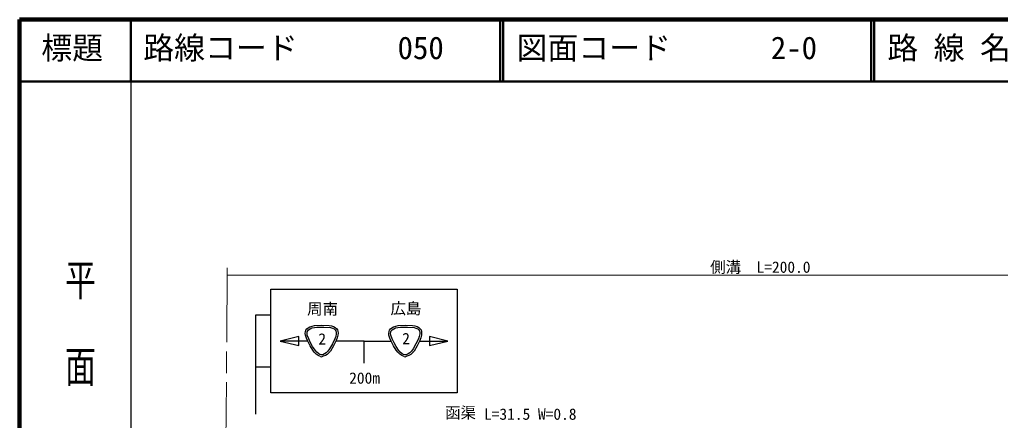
# Model space of a CAD drawing. Units: millimetres, scale not verified. Extents: x 40000 to 680000, y 20000 to 380000.
# Drawn here: x 40000 to 198663, y 315149 to 380000 of the extents above; entities that cross this region are included whole.
import ezdxf
from ezdxf.enums import TextEntityAlignment as Align

# ---------------------------------------------------------------- set-up
doc = ezdxf.new("R2010")
doc.units = ezdxf.units.MM
doc.header["$LTSCALE"] = 1000
doc.linetypes.add('CHAIN', pattern=[18.5, 12, -1.5, 3.5, -1.5])
for name, color, linetype, lineweight in [('M-BMK', 2, 'CHAIN', 13), ('M-STR-HTXT', 7, 'Continuous', 13), ('M-STR-STRC', 7, 'Continuous', 25), ('M-TTL', 2, 'Continuous', 140), ('M-TTL-BAND', 7, 'Continuous', 25), ('M-TTL-LINE', 7, 'Continuous', 50), ('M-TTL-TXT', 7, 'Continuous', 13)]:
    doc.layers.add(name, color=color, linetype=linetype, lineweight=lineweight)
doc.styles.add('@ＭＳ ゴシック', font='')
doc.styles.add('ＭＳ ゴシック', font='')
doc.styles.get('@ＭＳ ゴシック').set_extended_font_data('@MS Gothic')
doc.styles.get('ＭＳ ゴシック').set_extended_font_data('MS Gothic')

msp = doc.modelspace()

# ---------------------------------------------------------------- linework, layer by layer
at = {"layer": 'M-BMK'}
msp.add_line((73596, 339809), (72649, 218689), dxfattribs=at)
at = {"layer": 'M-STR-HTXT'}
msp.add_line((73587, 338673), (265473, 338673), dxfattribs=at)
at = {"layer": 'M-STR-STRC'}
for p, q in [((80649, 319586), (80648, 336398)), ((80648, 336398), (110786, 336398)), ((110786, 336398), (110786, 319586)), ((78163, 332195), (78163, 316145)), ((80649, 332195), (78163, 332195)), ((86458, 329942), (86684, 330139)), ((86684, 330139), (86955, 330293)), ((86955, 330293), (87315, 330421)), ((86999, 329982), (87280, 330103)), ((87280, 330103), (87679, 330194)), ((87315, 330421), (87701, 330494)), ((87679, 330194), (88108, 330229)), ((87701, 330494), (88871, 330531)), ((88108, 330229), (89221, 330233)), ((88871, 330531), (90062, 330507)), ((89221, 330233), (90294, 330176)), ((90062, 330507), (90432, 330447)), ((90294, 330176), (90593, 330087)), ((90432, 330447), (90796, 330324)), ((90593, 330087), (90877, 329940)), ((90796, 330324), (91060, 330177)), ((91060, 330177), (91291, 329979)), ((99979, 329942), (100205, 330139)), ((100205, 330139), (100475, 330293)), ((100475, 330293), (100836, 330422)), ((100519, 329982), (100800, 330103)), ((100800, 330103), (101200, 330195)), ((100836, 330422), (101222, 330494)), ((101200, 330195), (101628, 330229)), ((101222, 330494), (102392, 330531)), ((101628, 330229), (102741, 330233)), ((102392, 330531), (103583, 330508)), ((102741, 330233), (103814, 330176)), ((103583, 330508), (103953, 330447)), ((103814, 330176), (104114, 330087)), ((103953, 330447), (104316, 330325)), ((104114, 330087), (104398, 329940)), ((104316, 330325), (104581, 330177)), ((104581, 330177), (104812, 329979)), ((85149, 328742), (82148, 327992)), ((85148, 327242), (85149, 328742)), ((86202, 329230), (86237, 329510)), ((86227, 328952), (86202, 329230)), ((86384, 328448), (86227, 328952)), ((86237, 329510), (86319, 329737)), ((86319, 329737), (86458, 329942)), ((86603, 327957), (86384, 328448)), ((86502, 329192), (86533, 329454)), ((86532, 328945), (86502, 329192)), ((86768, 328319), (86532, 328945)), ((86533, 329454), (86613, 329648)), ((86613, 329648), (86744, 329806)), ((86744, 329806), (86999, 329982)), ((90877, 329940), (91049, 329800)), ((91134, 328728), (90997, 328338)), ((91049, 329800), (91169, 329625)), ((91214, 329138), (91134, 328728)), ((91169, 329625), (91221, 329396)), ((91376, 328492), (91208, 328069)), ((91221, 329396), (91214, 329138)), ((91291, 329979), (91416, 329802)), ((91489, 328937), (91376, 328492)), ((91416, 329802), (91492, 329589)), ((91521, 329266), (91489, 328937)), ((91492, 329589), (91521, 329266)), ((99722, 329230), (99758, 329510)), ((99747, 328952), (99722, 329230)), ((99905, 328449), (99747, 328952)), ((99758, 329510), (99840, 329737)), ((99840, 329737), (99979, 329942)), ((100124, 327957), (99905, 328449)), ((100022, 329192), (100053, 329454)), ((100053, 328945), (100022, 329192)), ((100053, 329454), (100133, 329648)), ((100289, 328319), (100053, 328945)), ((100133, 329648), (100265, 329806)), ((100265, 329806), (100519, 329982)), ((104398, 329940), (104570, 329800)), ((104655, 328729), (104518, 328338)), ((104570, 329800), (104690, 329625)), ((104734, 329138), (104655, 328729)), ((104690, 329625), (104741, 329396)), ((104897, 328492), (104729, 328070)), ((104741, 329396), (104734, 329138)), ((104812, 329979), (104937, 329802)), ((105010, 328937), (104897, 328492)), ((104937, 329802), (105013, 329589)), ((105041, 329266), (105010, 328937)), ((105013, 329589), (105041, 329266)), ((109286, 327992), (106286, 328742)), ((106286, 328742), (106286, 327242)), ((82148, 327992), (85148, 327242)), ((86587, 327992), (82148, 327992)), ((86980, 327223), (86603, 327957)), ((87058, 327724), (86768, 328319)), ((87410, 326516), (86980, 327223)), ((87403, 327093), (87058, 327724)), ((87798, 326500), (87403, 327093)), ((90591, 327510), (90127, 326701)), ((90778, 327215), (90281, 326362)), ((90997, 328338), (90591, 327510)), ((91208, 328069), (90778, 327215)), ((95717, 327992), (91172, 327992)), ((95717, 324384), (95717, 327992)), ((95717, 327992), (100108, 327992)), ((100501, 327223), (100124, 327957)), ((100578, 327724), (100289, 328319)), ((100931, 326516), (100501, 327223)), ((100924, 327093), (100578, 327724)), ((101319, 326500), (100924, 327093)), ((104111, 327510), (103647, 326701)), ((104299, 327215), (103802, 326363)), ((104518, 328338), (104111, 327510)), ((104729, 328070), (104299, 327215)), ((104693, 327992), (109286, 327992)), ((106286, 327242), (109286, 327992)), ((87666, 326165), (87410, 326516)), ((87964, 325857), (87666, 326165)), ((88069, 326185), (87798, 326500)), ((88299, 325637), (87964, 325857)), ((88387, 325910), (88069, 326185)), ((88670, 325468), (88299, 325637)), ((88589, 325793), (88387, 325910)), ((88803, 325737), (88589, 325793)), ((88670, 325468), (88899, 325452)), ((88919, 325740), (88803, 325737)), ((89016, 325486), (88899, 325452)), ((89035, 325765), (88919, 325740)), ((89133, 325520), (89016, 325486)), ((89327, 325898), (89035, 325765)), ((89469, 325644), (89133, 325520)), ((89588, 326082), (89327, 325898)), ((89761, 325815), (89469, 325644)), ((89884, 326376), (89588, 326082)), ((90043, 326068), (89761, 325815)), ((90127, 326701), (89884, 326376)), ((90281, 326362), (90043, 326068)), ((101187, 326165), (100931, 326516)), ((101484, 325857), (101187, 326165)), ((101590, 326185), (101319, 326500)), ((101820, 325637), (101484, 325857)), ((101908, 325910), (101590, 326185)), ((102190, 325468), (101820, 325637)), ((102110, 325793), (101908, 325910)), ((102324, 325737), (102110, 325793)), ((102190, 325468), (102420, 325452)), ((102440, 325740), (102324, 325737)), ((102537, 325486), (102420, 325452)), ((102556, 325765), (102440, 325740)), ((102653, 325521), (102537, 325486)), ((102848, 325898), (102556, 325765)), ((102989, 325644), (102653, 325521)), ((103108, 326083), (102848, 325898)), ((103281, 325815), (102989, 325644)), ((103405, 326376), (103108, 326083)), ((103563, 326068), (103281, 325815)), ((103647, 326701), (103405, 326376)), ((103802, 326363), (103563, 326068)), ((78163, 323789), (80648, 323789)), ((110786, 319586), (80649, 319586))]:
    msp.add_line(p, q, dxfattribs=at)
at = {"layer": 'M-TTL'}
for p, q in [((40000, 380000), (40000, 20000)), ((680000, 380000), (40000, 380000))]:
    msp.add_line(p, q, dxfattribs=at)
at = {"layer": 'M-TTL-BAND'}
msp.add_line((58000, 370000), (58000, 20000), dxfattribs=at)
at = {"layer": 'M-TTL-LINE'}
for p, q in [((58000, 380000), (58000, 370000)), ((117750, 380000), (117750, 370000)), ((118250, 380000), (118250, 370000)), ((177750, 380000), (177750, 370000)), ((178250, 380000), (178250, 370000)), ((40000, 370000), (680000, 370000))]:
    msp.add_line(p, q, dxfattribs=at)

# ---------------------------------------------------------------- texts
at = {"layer": 'M-STR-HTXT', "style": 'ＭＳ ゴシック'}
for s, p in [('側溝\u3000L=200.0', (151714, 338486)), ('函渠', (108833, 314930)), ('L=31.5 W=0.8', (115129, 314699))]:
    msp.add_text(s, height=1833, dxfattribs=at).set_placement(p, align=Align.BOTTOM_LEFT)
at = {"layer": 'M-STR-STRC', "style": 'ＭＳ ゴシック'}
for s, p in [('周南', (86515, 331732)), ('広島', (99997, 331791)), ('2', (88326, 326861)), ('2', (101898, 326921)), ('200m', (93315, 320536))]:
    msp.add_text(s, height=1833, dxfattribs=at).set_placement(p, align=Align.BOTTOM_LEFT)
at = {"layer": 'M-TTL-BAND', "style": '@ＭＳ ゴシック', "width": 1.4}
msp.add_text('平  面  図', height=3666, rotation=270, dxfattribs=at).set_placement((49777, 306475), align=Align.MIDDLE_RIGHT)
at = {"layer": 'M-TTL-TXT', "style": 'ＭＳ ゴシック'}
for s, p in [('標題', (43500, 372500)), ('路線コード', (60000, 372500)), ('路 線 名', (180380, 372500)), ('050', (101142, 372500)), ('図面コード', (120380, 372500)), ('2-0', (161521, 372500))]:
    msp.add_text(s, height=3666, dxfattribs=at).set_placement(p, align=Align.BOTTOM_LEFT)

doc.saveas('drawing.dxf')
